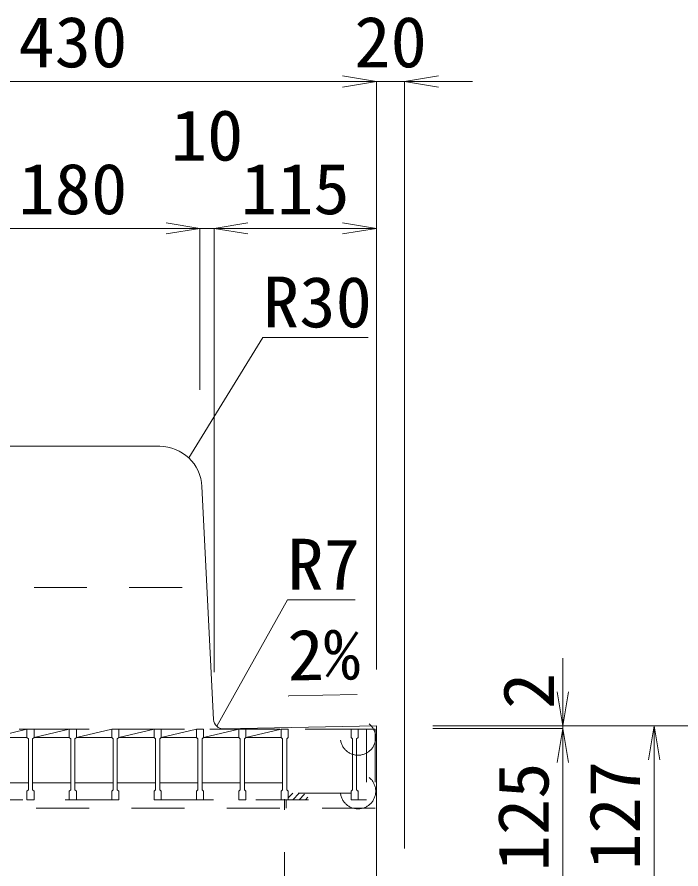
# Model space of a CAD drawing. Units: millimetres at full size; some dimension numbers follow another scale. Extents: x -734 to 58102, y 49499 to 87169.
# Drawn here: x 22771 to 23241, y 66326 to 66930 of the extents above; entities that cross this region are included whole.
import ezdxf
from ezdxf.enums import TextEntityAlignment as Align

# ---------------------------------------------------------------- set-up
doc = ezdxf.new("R2010")
doc.units = ezdxf.units.MM
doc.header["$LTSCALE"] = 50
doc.header["$PDMODE"] = 32
doc.header["$PDSIZE"] = 25
doc.linetypes.add('USER1', pattern=[1.35, 0.75, -0.6])
for name, color, linetype, lineweight in [('寸法線', 7, 'Continuous', 13), ('引出線', 4, 'Continuous', 13), ('本体', 2, 'Continuous', 20), ('ｸﾞﾚｰﾁﾝｸﾞ', 7, 'USER1', 9)]:
    doc.layers.add(name, color=color, linetype=linetype, lineweight=lineweight)
doc.styles.add('ＭＳ 明朝', font='')
doc.styles.get('ＭＳ 明朝').set_extended_font_data('MS Mincho')

# ---------------------------------------------------------------- blocks, each defined once
blk = doc.blocks.new('open_arrow')
at = {"color": 0, "linetype": 'Continuous', "lineweight": -2}
blk.add_lwpolyline([(7.5, 1.25), (0, 0), (7.5, -1.25)], dxfattribs=at)

msp = doc.modelspace()

# ---------------------------------------------------------------- hatches: boundary and pattern name
at = {"layer": 'ｸﾞﾚｰﾁﾝｸﾞ'}
h = msp.add_hatch(dxfattribs=at)
h.set_pattern_fill('USER', color=256, style=0, pattern_type=2)
h.set_pattern_definition([(45, (22097.04, 66058.26), (-2.24506, 2.24506), [37.5, -30])])
h.paths.add_polyline_path([(23007.55, 66379.74), (23007.55, 66375.24), (22988.55, 66375.24), (22963.05, 66375.24), (22963.05, 66379.74), (22988.55, 66379.74)])

# ---------------------------------------------------------------- linework, layer by layer
at = {"layer": '寸法線'}
for p, q in [((22595.55, 66883.98), (23025.55, 66883.98)), ((22977.55, 66883.98), (23093.55, 66883.98)), ((23025.55, 66467.56), (23025.55, 66883.98)), ((23025.55, 66467.56), (23025.55, 66883.98)), ((23045.55, 66340.56), (23045.55, 66883.98)), ((22720.55, 66779.94), (22900.55, 66779.94)), ((22852.55, 66779.94), (22958.55, 66779.94)), ((22900.55, 66665.56), (22900.55, 66779.94)), ((22900.55, 66665.56), (22900.55, 66779.94)), ((22910.55, 66465.56), (22910.55, 66779.94)), ((22910.55, 66779.94), (23025.55, 66779.94)), ((22910.55, 66465.56), (22910.55, 66779.94)), ((23025.55, 66467.56), (23025.55, 66779.94)), ((23157.49, 66475.54), (23157.49, 66377.54)), ((23065.57, 66427.54), (23302.54, 66427.54)), ((23065.57, 66427.54), (23157.49, 66427.54)), ((23065.57, 66427.54), (23222.29, 66427.54)), ((23065.57, 66425.54), (23157.49, 66425.54)), ((23065.57, 66425.54), (23157.49, 66425.54)), ((23157.49, 66425.54), (23157.49, 66300.54)), ((23222.29, 66427.54), (23222.29, 66300.54))]:
    msp.add_line(p, q, dxfattribs=at)
at = {"layer": '引出線'}
for points in [[(22892.69, 66617.28), (22945.15, 66702.61), (23019.82, 66702.61)], [(22912.44, 66427.26), (22962.47, 66516.86), (23010.4, 66516.86)], [(22963.2, 66448.72), (23011.91, 66449.7), (22963.17, 66448.72)]]:
    msp.add_lwpolyline(points, dxfattribs=at)
at = {"layer": '本体'}
for p, q in [((22748.9, 66625.54), (22872.2, 66625.54)), ((22910.23, 66432.03), (22901.97, 66597.18)), ((23025.55, 66427.54), (22917.36, 66425.38)), ((23025.55, 66427.54), (23025.55, 66300.54))]:
    msp.add_line(p, q, dxfattribs=at)
at = {"layer": '本体', "linetype": 'USER1', "lineweight": 9}
for p, q in [((22715.55, 66525.54), (22905.55, 66525.54)), ((22960.55, 66300.54), (22960.55, 66375.54))]:
    msp.add_line(p, q, dxfattribs=at)
at = {"layer": '本体'}
for centre, radius, start, end in [((22872.01, 66595.54), 30, 2.8624, 90), ((22917.22, 66432.38), 7, 182.86258, 271.1457)]:
    msp.add_arc(centre, radius, start, end, dxfattribs=at)
at = {"layer": 'ｸﾞﾚｰﾁﾝｸﾞ'}
for p, q in [((23024.55, 66425.24), (22596.55, 66425.24)), ((23012.55, 66425.24), (22608.55, 66425.24)), ((22753.05, 66419.24), (22778.05, 66425.24)), ((22778.05, 66425.24), (22783.05, 66425.24)), ((22778.05, 66425.24), (22778.05, 66419.24)), ((22778.05, 66425.24), (22783.05, 66425.24)), ((22778.05, 66425.24), (22778.05, 66419.24)), ((22778.05, 66425.24), (22783.05, 66425.24)), ((22778.05, 66425.24), (22778.05, 66419.24)), ((22783.05, 66419.24), (22808.05, 66425.24)), ((22783.05, 66425.24), (22783.05, 66419.24)), ((22783.05, 66425.24), (22783.05, 66419.24)), ((22783.05, 66425.24), (22783.05, 66419.24)), ((22808.05, 66425.24), (22813.05, 66425.24)), ((22808.05, 66425.24), (22808.05, 66419.24)), ((22808.05, 66425.24), (22813.05, 66425.24)), ((22808.05, 66425.24), (22808.05, 66419.24)), ((22808.05, 66425.24), (22813.05, 66425.24)), ((22808.05, 66425.24), (22808.05, 66419.24)), ((22813.05, 66419.24), (22838.05, 66425.24)), ((22813.05, 66425.24), (22813.05, 66419.24)), ((22813.05, 66425.24), (22813.05, 66419.24)), ((22813.05, 66425.24), (22813.05, 66419.24)), ((22838.05, 66425.24), (22843.05, 66425.24)), ((22838.05, 66425.24), (22843.05, 66425.24)), ((22838.05, 66425.24), (22843.05, 66425.24)), ((22838.05, 66425.24), (22838.05, 66419.24)), ((22838.05, 66425.24), (22838.05, 66419.24)), ((22838.05, 66425.24), (22838.05, 66419.24)), ((22843.05, 66425.24), (22843.05, 66419.24)), ((22843.05, 66425.24), (22843.05, 66419.24)), ((22843.05, 66425.24), (22843.05, 66419.24)), ((22843.05, 66419.24), (22868.05, 66425.24)), ((22868.05, 66425.24), (22873.05, 66425.24)), ((22868.05, 66425.24), (22873.05, 66425.24)), ((22868.05, 66425.24), (22873.05, 66425.24)), ((22868.05, 66425.24), (22868.05, 66419.24)), ((22868.05, 66425.24), (22868.05, 66419.24)), ((22868.05, 66425.24), (22868.05, 66419.24)), ((22873.05, 66425.24), (22873.05, 66419.24)), ((22873.05, 66425.24), (22873.05, 66419.24)), ((22873.05, 66425.24), (22873.05, 66419.24)), ((22873.05, 66419.24), (22898.05, 66425.24)), ((22898.05, 66425.24), (22903.05, 66425.24)), ((22898.05, 66425.24), (22903.05, 66425.24)), ((22898.05, 66425.24), (22903.05, 66425.24)), ((22898.05, 66425.24), (22898.05, 66419.24)), ((22898.05, 66425.24), (22898.05, 66419.24)), ((22898.05, 66425.24), (22898.05, 66419.24)), ((22903.05, 66425.24), (22903.05, 66419.24)), ((22903.05, 66425.24), (22903.05, 66419.24)), ((22903.05, 66425.24), (22903.05, 66419.24)), ((22903.05, 66419.24), (22928.05, 66425.24)), ((22928.05, 66425.24), (22933.05, 66425.24)), ((22928.05, 66425.24), (22933.05, 66425.24)), ((22928.05, 66425.24), (22933.05, 66425.24)), ((22928.05, 66425.24), (22928.05, 66419.24)), ((22928.05, 66425.24), (22928.05, 66419.24)), ((22928.05, 66425.24), (22928.05, 66419.24)), ((22933.05, 66425.24), (22933.05, 66419.24)), ((22933.05, 66425.24), (22933.05, 66419.24)), ((22933.05, 66425.24), (22933.05, 66419.24)), ((22933.05, 66419.24), (22958.05, 66425.24)), ((22958.05, 66425.24), (22963.05, 66425.24)), ((22958.05, 66425.24), (22963.05, 66425.24)), ((22958.05, 66425.24), (22963.05, 66425.24)), ((22958.05, 66425.24), (22958.05, 66419.24)), ((22958.05, 66425.24), (22958.05, 66419.24)), ((22958.05, 66425.24), (22958.05, 66419.24)), ((22963.05, 66425.24), (22963.05, 66419.24)), ((22963.05, 66425.24), (22963.05, 66419.24)), ((22963.05, 66425.24), (22963.05, 66419.24)), ((22988.05, 66425.24), (22993.05, 66425.24)), ((22988.05, 66425.24), (22993.05, 66425.24)), ((22988.05, 66425.24), (22993.05, 66425.24)), ((23007.55, 66425.24), (23012.55, 66425.24)), ((23007.55, 66425.24), (23007.55, 66419.24)), ((23007.55, 66425.24), (23012.55, 66425.24)), ((23007.55, 66425.24), (23007.55, 66419.24)), ((23007.55, 66425.24), (23012.55, 66425.24)), ((23007.55, 66425.24), (23007.55, 66419.24)), ((23012.55, 66419.24), (23012.55, 66425.24)), ((23012.55, 66425.24), (23012.55, 66419.24)), ((23012.55, 66425.24), (23012.55, 66419.24)), ((23012.55, 66425.24), (23012.55, 66419.24)), ((23012.55, 66425.24), (23012.55, 66419.24)), ((23012.55, 66425.24), (23012.55, 66419.24)), ((23012.55, 66425.24), (23012.55, 66419.24)), ((23018.55, 66425.24), (23018.55, 66375.24)), ((23024.55, 66425.24), (23024.55, 66369.24)), ((22753.05, 66419.24), (22778.05, 66419.24)), ((22778.05, 66419.24), (22779.05, 66418.24)), ((22778.05, 66419.24), (22779.05, 66418.24)), ((22778.05, 66419.24), (22779.05, 66418.24)), ((22779.05, 66418.24), (22779.05, 66382.24)), ((22779.05, 66418.24), (22779.05, 66382.24)), ((22779.05, 66418.24), (22779.05, 66382.24)), ((22783.05, 66419.24), (22782.05, 66418.24)), ((22783.05, 66419.24), (22782.05, 66418.24)), ((22783.05, 66419.24), (22782.05, 66418.24)), ((22782.05, 66418.24), (22782.05, 66382.24)), ((22782.05, 66418.24), (22782.05, 66382.24)), ((22782.05, 66418.24), (22782.05, 66382.24)), ((22783.05, 66419.24), (22808.05, 66419.24)), ((22808.05, 66419.24), (22809.05, 66418.24)), ((22808.05, 66419.24), (22809.05, 66418.24)), ((22808.05, 66419.24), (22809.05, 66418.24)), ((22809.05, 66418.24), (22809.05, 66382.24)), ((22809.05, 66418.24), (22809.05, 66382.24)), ((22809.05, 66418.24), (22809.05, 66382.24)), ((22813.05, 66419.24), (22812.05, 66418.24)), ((22813.05, 66419.24), (22812.05, 66418.24)), ((22813.05, 66419.24), (22812.05, 66418.24)), ((22812.05, 66418.24), (22812.05, 66382.24)), ((22812.05, 66418.24), (22812.05, 66382.24)), ((22812.05, 66418.24), (22812.05, 66382.24)), ((22813.05, 66419.24), (22838.05, 66419.24)), ((22838.05, 66419.24), (22839.05, 66418.24)), ((22838.05, 66419.24), (22839.05, 66418.24)), ((22838.05, 66419.24), (22839.05, 66418.24)), ((22839.05, 66418.24), (22839.05, 66382.24)), ((22839.05, 66418.24), (22839.05, 66382.24)), ((22839.05, 66418.24), (22839.05, 66382.24)), ((22843.05, 66419.24), (22842.05, 66418.24)), ((22843.05, 66419.24), (22842.05, 66418.24)), ((22843.05, 66419.24), (22842.05, 66418.24)), ((22842.05, 66418.24), (22842.05, 66382.24)), ((22842.05, 66418.24), (22842.05, 66382.24)), ((22842.05, 66418.24), (22842.05, 66382.24)), ((22843.05, 66419.24), (22868.05, 66419.24)), ((22868.05, 66419.24), (22869.05, 66418.24)), ((22868.05, 66419.24), (22869.05, 66418.24)), ((22868.05, 66419.24), (22869.05, 66418.24)), ((22869.05, 66418.24), (22869.05, 66382.24)), ((22869.05, 66418.24), (22869.05, 66382.24)), ((22869.05, 66418.24), (22869.05, 66382.24)), ((22873.05, 66419.24), (22872.05, 66418.24)), ((22873.05, 66419.24), (22872.05, 66418.24)), ((22873.05, 66419.24), (22872.05, 66418.24)), ((22872.05, 66418.24), (22872.05, 66382.24)), ((22872.05, 66418.24), (22872.05, 66382.24)), ((22872.05, 66418.24), (22872.05, 66382.24)), ((22873.05, 66419.24), (22898.05, 66419.24)), ((22898.05, 66419.24), (22899.05, 66418.24)), ((22898.05, 66419.24), (22899.05, 66418.24)), ((22898.05, 66419.24), (22899.05, 66418.24)), ((22899.05, 66418.24), (22899.05, 66382.24)), ((22899.05, 66418.24), (22899.05, 66382.24)), ((22899.05, 66418.24), (22899.05, 66382.24)), ((22903.05, 66419.24), (22902.05, 66418.24)), ((22903.05, 66419.24), (22902.05, 66418.24)), ((22903.05, 66419.24), (22902.05, 66418.24)), ((22902.05, 66418.24), (22902.05, 66382.24)), ((22902.05, 66418.24), (22902.05, 66382.24)), ((22902.05, 66418.24), (22902.05, 66382.24)), ((22903.05, 66419.24), (22928.05, 66419.24)), ((22928.05, 66419.24), (22929.05, 66418.24)), ((22928.05, 66419.24), (22929.05, 66418.24)), ((22928.05, 66419.24), (22929.05, 66418.24)), ((22929.05, 66418.24), (22929.05, 66382.24)), ((22929.05, 66418.24), (22929.05, 66382.24)), ((22929.05, 66418.24), (22929.05, 66382.24)), ((22933.05, 66419.24), (22932.05, 66418.24)), ((22933.05, 66419.24), (22932.05, 66418.24)), ((22933.05, 66419.24), (22932.05, 66418.24)), ((22932.05, 66418.24), (22932.05, 66382.24)), ((22932.05, 66418.24), (22932.05, 66382.24)), ((22932.05, 66418.24), (22932.05, 66382.24)), ((22933.05, 66419.24), (22958.05, 66419.24)), ((22958.05, 66419.24), (22959.05, 66418.24)), ((22958.05, 66419.24), (22959.05, 66418.24)), ((22958.05, 66419.24), (22959.05, 66418.24)), ((22959.05, 66418.24), (22959.05, 66382.24)), ((22959.05, 66418.24), (22959.05, 66382.24)), ((22959.05, 66418.24), (22959.05, 66382.24)), ((22963.05, 66419.24), (22962.05, 66418.24)), ((22963.05, 66419.24), (22962.05, 66418.24)), ((22963.05, 66419.24), (22962.05, 66418.24)), ((22962.05, 66418.24), (22962.05, 66382.24)), ((22962.05, 66418.24), (22962.05, 66382.24)), ((22962.05, 66418.24), (22962.05, 66382.24)), ((23007.55, 66419.24), (23008.55, 66418.24)), ((23007.55, 66419.24), (23008.55, 66418.24)), ((23007.55, 66419.24), (23008.55, 66418.24)), ((23008.55, 66418.24), (23008.55, 66382.24)), ((23008.55, 66418.24), (23008.55, 66382.24)), ((23008.55, 66418.24), (23008.55, 66382.24)), ((23012.55, 66419.24), (23011.55, 66418.24)), ((23012.55, 66419.24), (23011.55, 66418.24)), ((23012.55, 66419.24), (23011.55, 66418.24)), ((23011.55, 66418.24), (23011.55, 66382.24)), ((23011.55, 66418.24), (23011.55, 66382.24)), ((23011.55, 66418.24), (23011.55, 66382.24)), ((22752.05, 66387.24), (22779.05, 66387.24)), ((22782.05, 66387.24), (22809.05, 66387.24)), ((22812.05, 66387.24), (22839.05, 66387.24)), ((22842.05, 66387.24), (22869.05, 66387.24)), ((22872.05, 66387.24), (22899.05, 66387.24)), ((22902.05, 66387.24), (22929.05, 66387.24)), ((22932.05, 66387.24), (22959.05, 66387.24)), ((22778.05, 66381.24), (22779.05, 66382.24)), ((22778.05, 66381.24), (22779.05, 66382.24)), ((22778.05, 66381.24), (22779.05, 66382.24)), ((22778.05, 66375.24), (22778.05, 66381.24)), ((22778.05, 66375.24), (22778.05, 66381.24)), ((22778.05, 66375.24), (22778.05, 66381.24)), ((22783.05, 66381.24), (22782.05, 66382.24)), ((22783.05, 66381.24), (22782.05, 66382.24)), ((22783.05, 66381.24), (22782.05, 66382.24)), ((22783.05, 66375.24), (22783.05, 66381.24)), ((22783.05, 66375.24), (22783.05, 66381.24)), ((22783.05, 66375.24), (22783.05, 66381.24)), ((22808.05, 66381.24), (22809.05, 66382.24)), ((22808.05, 66381.24), (22809.05, 66382.24)), ((22808.05, 66381.24), (22809.05, 66382.24)), ((22808.05, 66375.24), (22808.05, 66381.24)), ((22808.05, 66375.24), (22808.05, 66381.24)), ((22808.05, 66375.24), (22808.05, 66381.24)), ((22813.05, 66381.24), (22812.05, 66382.24)), ((22813.05, 66381.24), (22812.05, 66382.24)), ((22813.05, 66381.24), (22812.05, 66382.24)), ((22813.05, 66375.24), (22813.05, 66381.24)), ((22813.05, 66375.24), (22813.05, 66381.24)), ((22813.05, 66375.24), (22813.05, 66381.24)), ((22838.05, 66381.24), (22839.05, 66382.24)), ((22838.05, 66381.24), (22839.05, 66382.24)), ((22838.05, 66381.24), (22839.05, 66382.24)), ((22838.05, 66375.24), (22838.05, 66381.24)), ((22838.05, 66375.24), (22838.05, 66381.24)), ((22838.05, 66375.24), (22838.05, 66381.24)), ((22843.05, 66381.24), (22842.05, 66382.24)), ((22843.05, 66381.24), (22842.05, 66382.24)), ((22843.05, 66381.24), (22842.05, 66382.24)), ((22843.05, 66375.24), (22843.05, 66381.24)), ((22843.05, 66375.24), (22843.05, 66381.24)), ((22843.05, 66375.24), (22843.05, 66381.24)), ((22868.05, 66381.24), (22869.05, 66382.24)), ((22868.05, 66381.24), (22869.05, 66382.24)), ((22868.05, 66381.24), (22869.05, 66382.24)), ((22868.05, 66375.24), (22868.05, 66381.24)), ((22868.05, 66375.24), (22868.05, 66381.24)), ((22868.05, 66375.24), (22868.05, 66381.24)), ((22873.05, 66381.24), (22872.05, 66382.24)), ((22873.05, 66381.24), (22872.05, 66382.24)), ((22873.05, 66381.24), (22872.05, 66382.24)), ((22873.05, 66375.24), (22873.05, 66381.24)), ((22873.05, 66375.24), (22873.05, 66381.24)), ((22873.05, 66375.24), (22873.05, 66381.24)), ((22898.05, 66381.24), (22899.05, 66382.24)), ((22898.05, 66381.24), (22899.05, 66382.24)), ((22898.05, 66381.24), (22899.05, 66382.24)), ((22898.05, 66375.24), (22898.05, 66381.24)), ((22898.05, 66375.24), (22898.05, 66381.24)), ((22898.05, 66375.24), (22898.05, 66381.24)), ((22903.05, 66381.24), (22902.05, 66382.24)), ((22903.05, 66381.24), (22902.05, 66382.24)), ((22903.05, 66381.24), (22902.05, 66382.24)), ((22903.05, 66375.24), (22903.05, 66381.24)), ((22903.05, 66375.24), (22903.05, 66381.24)), ((22903.05, 66375.24), (22903.05, 66381.24)), ((22928.05, 66381.24), (22929.05, 66382.24)), ((22928.05, 66381.24), (22929.05, 66382.24)), ((22928.05, 66381.24), (22929.05, 66382.24)), ((22928.05, 66375.24), (22928.05, 66381.24)), ((22928.05, 66375.24), (22928.05, 66381.24)), ((22928.05, 66375.24), (22928.05, 66381.24)), ((22933.05, 66381.24), (22932.05, 66382.24)), ((22933.05, 66381.24), (22932.05, 66382.24)), ((22933.05, 66381.24), (22932.05, 66382.24)), ((22933.05, 66375.24), (22933.05, 66381.24)), ((22933.05, 66375.24), (22933.05, 66381.24)), ((22933.05, 66375.24), (22933.05, 66381.24)), ((22958.05, 66381.24), (22959.05, 66382.24)), ((22958.05, 66381.24), (22959.05, 66382.24)), ((22958.05, 66381.24), (22959.05, 66382.24)), ((22958.05, 66375.24), (22958.05, 66381.24)), ((22958.05, 66375.24), (22958.05, 66381.24)), ((22958.05, 66375.24), (22958.05, 66381.24)), ((22963.05, 66381.24), (22962.05, 66382.24)), ((22963.05, 66381.24), (22962.05, 66382.24)), ((22963.05, 66381.24), (22962.05, 66382.24)), ((22963.05, 66375.24), (22963.05, 66381.24)), ((22963.05, 66375.24), (22963.05, 66381.24)), ((22963.05, 66375.24), (22963.05, 66381.24)), ((23007.55, 66381.24), (23008.55, 66382.24)), ((23007.55, 66381.24), (23008.55, 66382.24)), ((23007.55, 66381.24), (23008.55, 66382.24)), ((23007.55, 66375.24), (23007.55, 66381.24)), ((23007.55, 66375.24), (23007.55, 66381.24)), ((23007.55, 66375.24), (23007.55, 66381.24)), ((23012.55, 66381.24), (23011.55, 66382.24)), ((23012.55, 66381.24), (23011.55, 66382.24)), ((23012.55, 66381.24), (23011.55, 66382.24)), ((23012.55, 66375.24), (23012.55, 66381.24)), ((23012.55, 66375.24), (23012.55, 66381.24)), ((23012.55, 66375.24), (23012.55, 66381.24)), ((23012.55, 66375.24), (23012.55, 66381.24)), ((23012.55, 66375.24), (23012.55, 66381.24)), ((23012.55, 66375.24), (23012.55, 66381.24)), ((22602.55, 66375.24), (23018.55, 66375.24)), ((22778.05, 66375.24), (22783.05, 66375.24)), ((22778.05, 66375.24), (22783.05, 66375.24)), ((22778.05, 66375.24), (22783.05, 66375.24)), ((22808.05, 66375.24), (22813.05, 66375.24)), ((22808.05, 66375.24), (22813.05, 66375.24)), ((22808.05, 66375.24), (22813.05, 66375.24)), ((22838.05, 66375.24), (22843.05, 66375.24)), ((22838.05, 66375.24), (22843.05, 66375.24)), ((22838.05, 66375.24), (22843.05, 66375.24)), ((22868.05, 66375.24), (22873.05, 66375.24)), ((22868.05, 66375.24), (22873.05, 66375.24)), ((22868.05, 66375.24), (22873.05, 66375.24)), ((22898.05, 66375.24), (22903.05, 66375.24)), ((22898.05, 66375.24), (22903.05, 66375.24)), ((22898.05, 66375.24), (22903.05, 66375.24)), ((22928.05, 66375.24), (22933.05, 66375.24)), ((22928.05, 66375.24), (22933.05, 66375.24)), ((22928.05, 66375.24), (22933.05, 66375.24)), ((22958.05, 66375.24), (22963.05, 66375.24)), ((22958.05, 66375.24), (22963.05, 66375.24)), ((22958.05, 66375.24), (22963.05, 66375.24)), ((22961.55, 66375.24), (22961.55, 66369.24)), ((23007.55, 66379.74), (22963.05, 66379.74)), ((23007.55, 66375.24), (23012.55, 66375.24)), ((23007.55, 66375.24), (23012.55, 66375.24)), ((23007.55, 66375.24), (23012.55, 66375.24)), ((23024.55, 66369.24), (22596.55, 66369.24))]:
    msp.add_line(p, q, dxfattribs=at)
for p in [(23012.55, 66419.24), (23012.55, 66381.24)]:
    msp.add_point(p, dxfattribs=at)

# ---------------------------------------------------------------- block references
at = {"layer": '寸法線', "xscale": 3.2, "yscale": 3.2}
for p, rotation in [((23025.55, 66883.98), 180), ((23025.55, 66883.98), 180), ((22900.55, 66779.94), 180), ((22900.55, 66779.94), 180), ((23025.55, 66779.94), 180), ((23157.49, 66427.54), 90), ((23157.49, 66425.54), 270), ((23157.49, 66425.54), 270), ((23222.29, 66427.54), 270)]:
    msp.add_blockref('open_arrow', p, dxfattribs=dict(at, rotation=rotation))
for p in [(23045.55, 66883.98), (22910.55, 66779.94), (22910.55, 66779.94)]:
    msp.add_blockref('open_arrow', p, dxfattribs=at)
at = {"layer": '引出線', "xscale": 0.0533, "yscale": 0.0533}
for p, rotation in [((22892.69, 66617.28), 58.4), ((22963.2, 66448.72), 1.1), ((22912.44, 66427.26), 60.8)]:
    msp.add_blockref('open_arrow', p, dxfattribs=dict(at, rotation=rotation))

# ---------------------------------------------------------------- texts
at = {"layer": '寸法線', "style": 'ＭＳ 明朝', "width": 1.05}
for s, p in [('430', (22810.55, 66912)), ('20', (23035.55, 66912)), ('10', (22905.55, 66845.94)), ('180', (22810.55, 66807.96)), ('115', (22968.05, 66807.96))]:
    msp.add_text(s, height=36.03, dxfattribs=at).set_placement(p, align=Align.MIDDLE_CENTER)
for s, p in [('2', (23133.2, 66452.32)), ('127', (23194.27, 66364.04)), ('125', (23129.47, 66363.04))]:
    msp.add_text(s, height=36.03, rotation=90, dxfattribs=at).set_placement(p, align=Align.MIDDLE_CENTER)
at = {"layer": '引出線', "style": 'ＭＳ 明朝', "width": 1.05}
for s, p in [('R30', (22945.15, 66745.81)), ('R7', (22962.47, 66560.06))]:
    msp.add_text(s, height=36.03, dxfattribs=at).set_placement(p, align=Align.TOP_LEFT)
msp.add_text('2%', height=36.03, rotation=1.146, dxfattribs=at).set_placement((22962.23, 66495.62), align=Align.TOP_LEFT)

doc.saveas('drawing.dxf')
